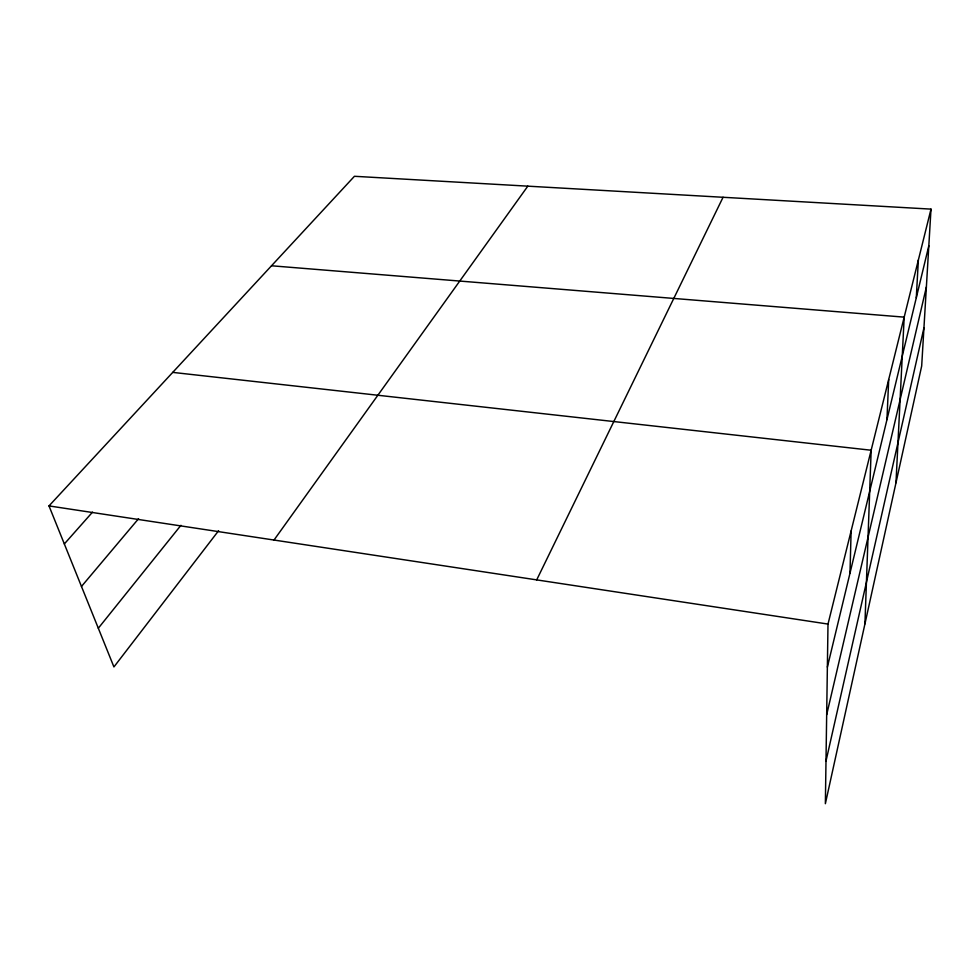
<?xml version="1.0" encoding="UTF-8"?>
<svg xmlns="http://www.w3.org/2000/svg" width="980" height="980" viewBox="0 0 980 980"><rect width="100%" height="100%" fill="white"/><g stroke="black" fill="none" stroke-linecap="round" stroke-linejoin="round"><path stroke-width="1.47" d="M931 209.12L828.002 624.076L825.368 803.71L921.678 366.03L931 209.12L354.429 176.29L49 505.913L113.925 666.939L218.614 530.695M849.991 573.141L851.118 530.976M864.936 623.868L871.159 450.237L172.725 372.388M886.961 419.612L888.701 379.542M895.99 482.773L904.185 317.14L271.509 265.776M916.288 297.834L918.358 260.055M825.993 761.117L923.944 327.871M826.679 714.739L926.37 287.018M827.377 667.098L928.82 245.76M536.697 579.891L723.056 197.274M274.008 540.041L527.816 186.163M98.319 628.229L180.933 525.317M81.475 586.457L138.56 518.69M64.337 543.949L92.512 512.136M49 505.913L828.002 624.076"/></g></svg>
